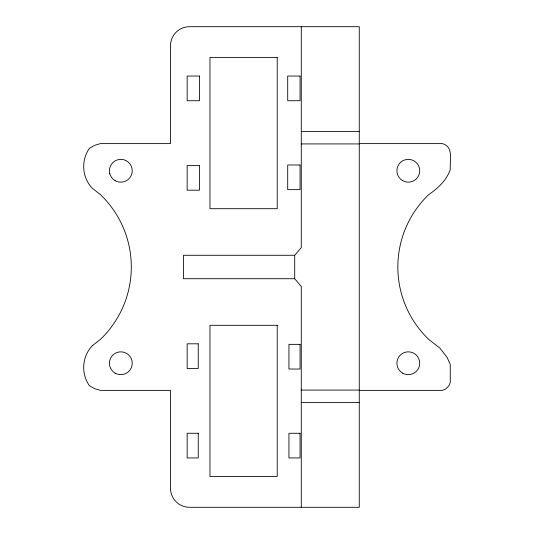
<?xml version="1.0" encoding="UTF-8"?>
<svg xmlns="http://www.w3.org/2000/svg" width="534" height="534" viewBox="0 0 534 534"><rect width="100%" height="100%" fill="white"/><g stroke="black" fill="none" stroke-linecap="round" stroke-linejoin="round"><path stroke-width="0.8" d="M301.276 507.3L301.276 286.431L294.701 278.721L294.701 255.279L301.276 247.569L301.276 26.7M301.276 131.578L359.269 131.578M359.269 143.613L442.392 143.613C454.02 146.69 449.668 160.888 450.269 169.545C446.578 180.399 437.873 188.315 428.675 194.656A100.265 100.265 0 0 0 428.675 339.344L439.869 348.108L447.005 357.206L450.269 364.455L450.269 382.538L448.954 385.722L445.623 389.052L442.392 390.387L359.269 390.387M301.276 143.92L359.269 143.92M109.41 173.71L109.797 173.71M294.701 255.279L183.456 255.279L183.456 278.721L294.701 278.721M301.276 390.08L359.269 390.08M301.276 402.422L359.269 402.422M92.342 345.698L90.306 348.001A31.967 31.967 0 0 0 89.412 385.708L94.665 388.699L100.465 390.387L170.486 390.387L170.486 488.263A19.037 19.037 0 0 0 189.523 507.3L359.269 507.3L359.269 26.7L189.523 26.7A19.037 19.037 0 0 0 170.486 45.737L170.486 143.613L100.465 143.613L94.665 145.301L89.412 148.292A31.967 31.967 0 0 0 90.306 185.999L92.342 188.302L100.465 194.656A100.265 100.265 0 0 1 100.465 339.344L92.342 345.698M277.219 57.545L209.969 57.545L209.969 208.701L277.219 208.701L277.219 57.545M199.482 76.055L187.147 76.055L187.147 100.732L199.482 100.732L199.482 76.055M300.048 76.055L287.706 76.055L287.706 100.732L300.048 100.732L300.048 76.055M300.048 164.973L287.706 164.973L287.706 189.65L300.048 189.65L300.048 164.973M199.482 165.513L187.147 165.513L187.147 190.191L199.482 190.191L199.482 165.513M277.219 325.299L209.969 325.299L209.969 476.455L277.219 476.455L277.219 325.299M198.248 343.809L187.147 343.809L187.147 368.487L198.248 368.487L198.248 343.809M300.048 344.35L288.941 344.35L288.941 369.027L300.048 369.027L300.048 344.35M198.248 433.268L187.147 433.268L187.147 457.945L198.248 457.945L198.248 433.268M300.048 433.268L288.941 433.268L288.941 457.945L300.048 457.945L300.048 433.268M115.117 180.639A11.414 11.414 0 0 0 132.238 170.76A11.414 11.414 0 0 0 115.117 160.874A11.414 11.414 0 0 0 115.117 180.639M402.609 180.639A11.414 11.414 0 0 0 419.731 170.76A11.414 11.414 0 0 0 402.609 160.874A11.414 11.414 0 0 0 402.609 180.639M115.117 373.126A11.414 11.414 0 0 0 132.238 363.24A11.414 11.414 0 0 0 115.117 353.361A11.414 11.414 0 0 0 115.117 373.126M402.609 373.126A11.414 11.414 0 0 0 419.731 363.24A11.414 11.414 0 0 0 402.609 353.361A11.414 11.414 0 0 0 402.609 373.126"/></g></svg>
